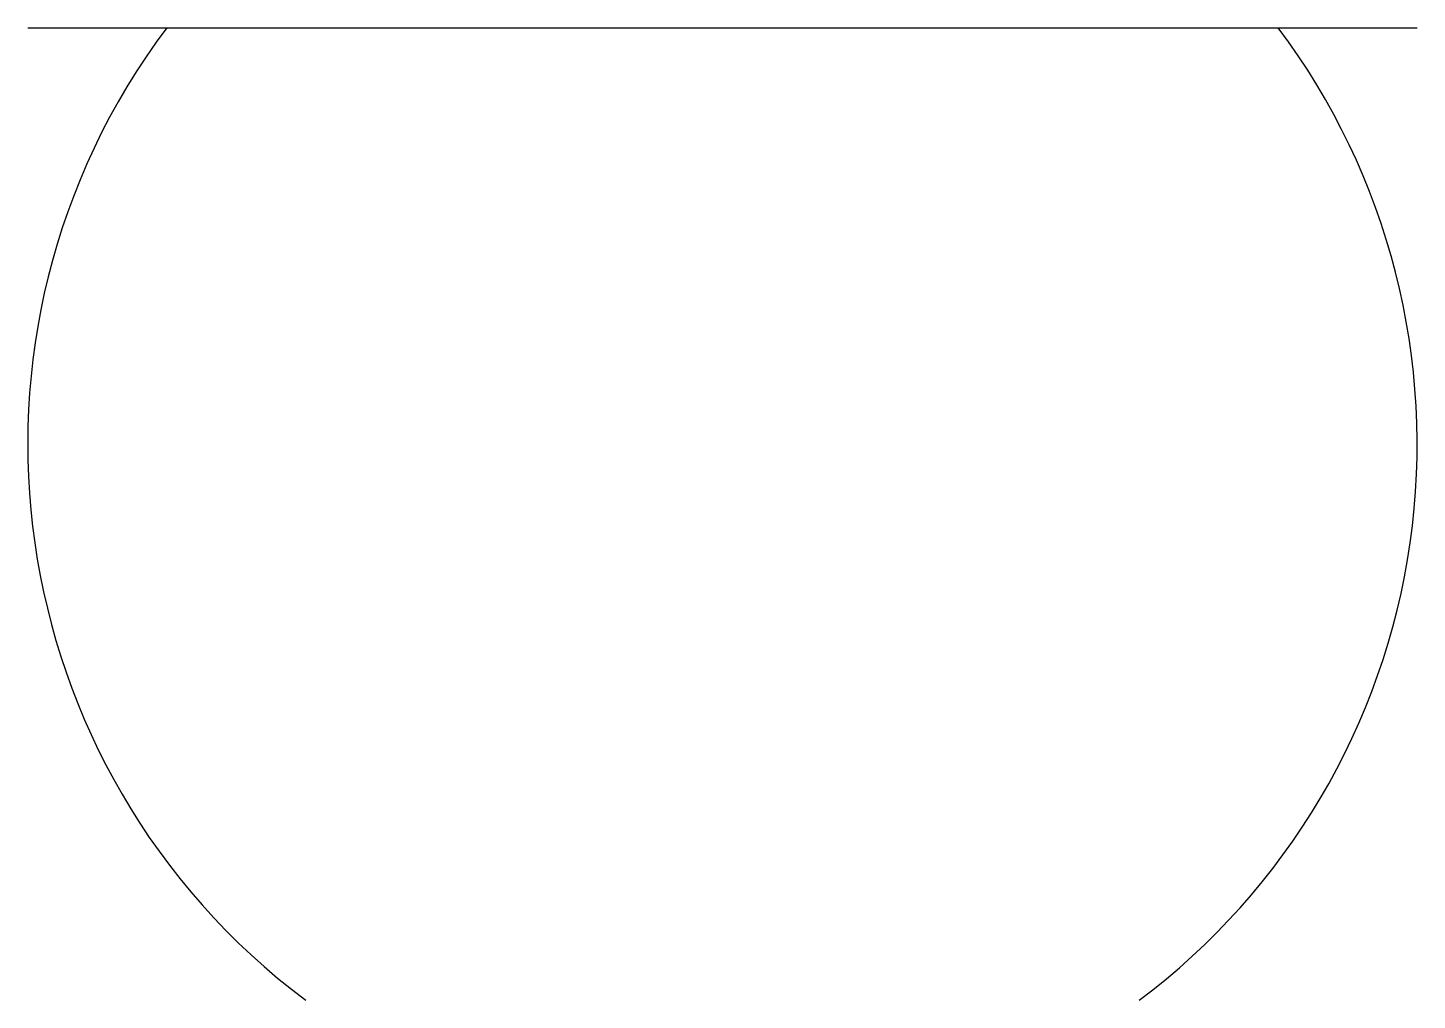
# Model space of a CAD drawing. Header units: millimetres. Extents: x 0 to 20, y 2 to 16.
import ezdxf

# ---------------------------------------------------------------- set-up
doc = ezdxf.new("R2010")
doc.units = ezdxf.units.MM
doc.layers.get('0').update_dxf_attribs({"lineweight": 25})

msp = doc.modelspace()

# ---------------------------------------------------------------- linework, layer by layer
msp.add_line((0, 16), (20, 16))
for start, end in [(143.1301, 233.1301), (306.8699, 36.8699)]:
    msp.add_arc((10, 10), 10, start, end)

doc.saveas('drawing.dxf')
